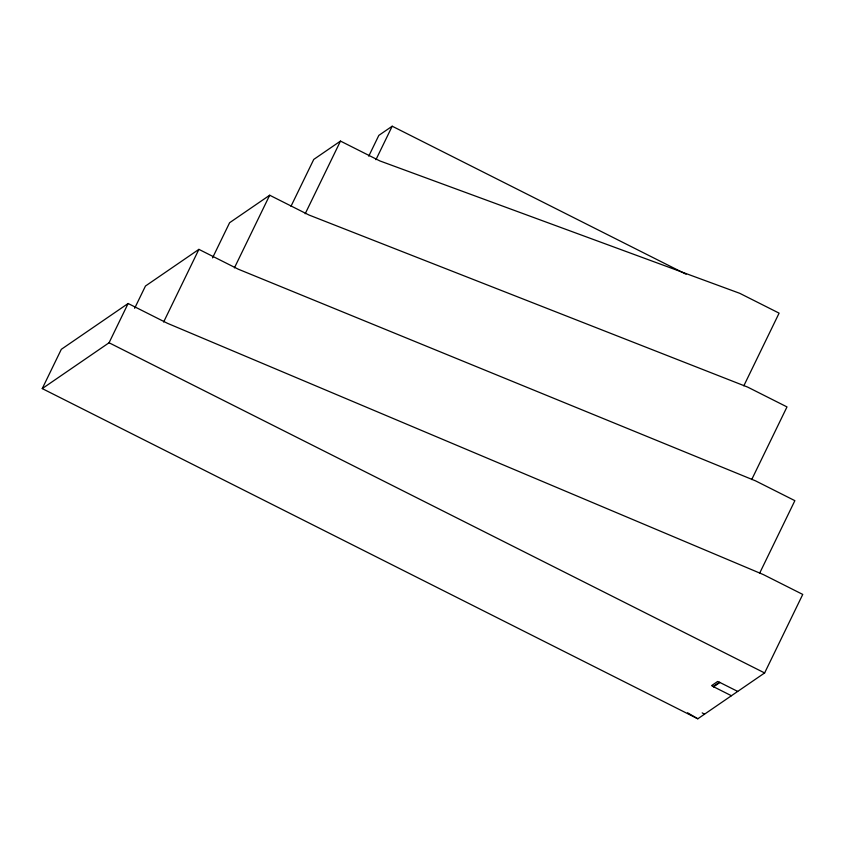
<?xml version="1.0" encoding="UTF-8"?>
<svg xmlns="http://www.w3.org/2000/svg" width="845" height="845" viewBox="0 0 845 845"><rect width="100%" height="100%" fill="white"/><g stroke="black" fill="none" stroke-linecap="round" stroke-linejoin="round"><path stroke-width="1.27" d="M42.25 388.594L61.315 349.323L128.123 303.492L167.458 323.308L763.415 574.611L802.75 594.426L764.619 672.958L697.812 718.789L42.25 388.594L109.058 342.764L128.123 303.492M134.651 308.288L145.467 286.022L198.902 249.359L238.237 269.175L755.536 480.858L794.87 500.662L759.581 573.332M163.624 322.029L198.902 249.359M212.539 257.883L229.608 222.721L269.692 195.227L309.027 215.031L747.656 387.094L786.991 406.91L751.701 479.58M234.403 267.897L269.692 195.227M290.986 206.296L313.759 159.42L340.482 141.083L379.817 160.899L739.776 293.331L779.101 313.146L743.822 385.816M305.193 213.753L340.482 141.083M368.747 156.167L378.835 135.38L392.196 126.211L686.077 274.234M375.94 159.705L392.196 126.211M713.655 686.784L719.929 682.475M109.058 342.764L764.619 672.958M737.696 691.421L719.433 682.232L713.148 686.531L731.411 695.731M719.845 682.538L717.68 681.45L711.574 685.633L713.74 686.731M702.216 712.874L704.498 714.205M687.577 712.789L697.812 718.789"/></g></svg>
